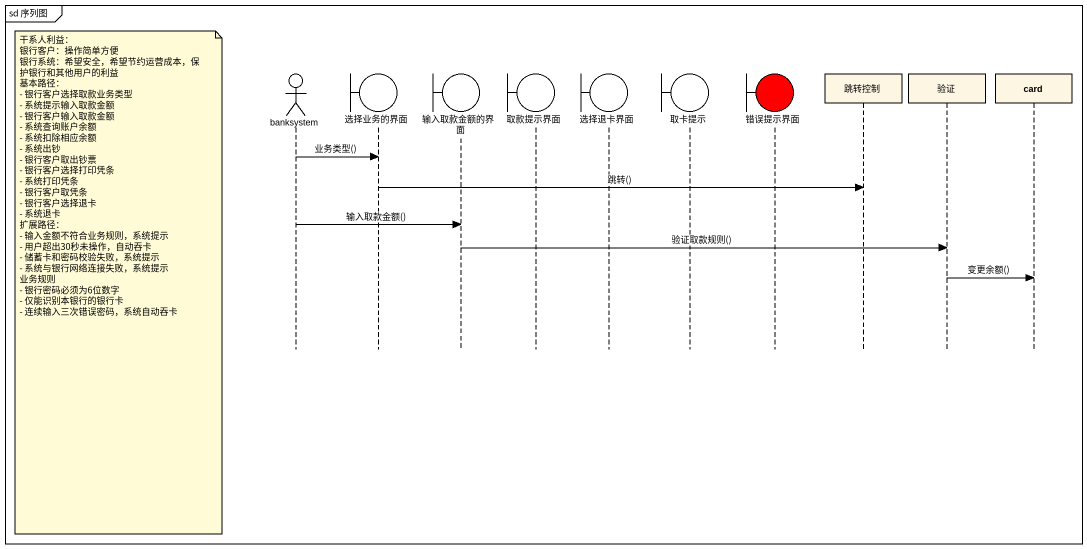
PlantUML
@startuml
mainframe sd 序列图
hide footbox
actor banksystem
boundary 选择业务的界面
boundary 输入取款金额的界面
boundary 取款提示界面
boundary 选择退卡界面
boundary 取卡提示
boundary 错误提示界面 #FF0000
participant 跳转控制
participant 验证
participant "card" as card_

banksystem -> 选择业务的界面 : 业务类型()
选择业务的界面 -> 跳转控制 : 跳转()
banksystem -> 输入取款金额的界面 : 输入取款金额()
输入取款金额的界面 -> 验证 : 验证取款规则()
验证 -> card_ : 变更余额()
note left of banksystem
  干系人利益：
  银行客户：操作简单方便
  银行系统：希望安全，希望节约运营成本，保护银行和其他用户的利益
  基本路径：
  - 银行客户选择取款业务类型
  - 系统提示输入取款金额
  - 银行客户输入取款金额
  - 系统查询账户余额
  - 系统扣除相应余额
  - 系统出钞
  - 银行客户取出钞票
  - 银行客户选择打印凭条
  - 系统打印凭条
  - 银行客户取凭条
  - 银行客户选择退卡
  - 系统退卡
  扩展路径：
  - 输入金额不符合业务规则，系统提示
  - 用户超出30秒未操作，自动吞卡
  - 储蓄卡和密码校验失败，系统提示
  - 系统与银行网络连接失败，系统提示
  业务规则
  - 银行密码必须为6位数字
  - 仅能识别本银行的银行卡
  - 连续输入三次错误密码，系统自动吞卡
end note
@enduml
